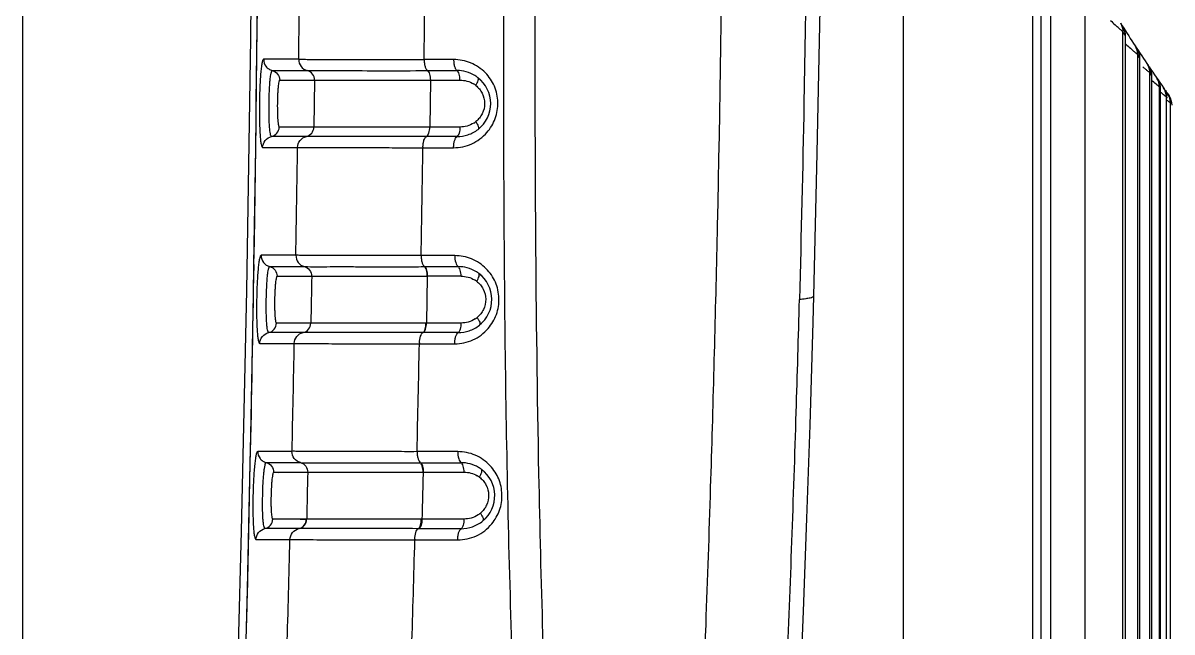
# Model space of a CAD drawing. Header units: millimetres. Extents: x -73584 to -37571, y -61249 to -50748.
# Drawn here: x -48267.5 to -48232.33, y -54644.88 to -54626.24 of the extents above; entities that cross this region are included whole.
import ezdxf

# ---------------------------------------------------------------- set-up
doc = ezdxf.new("R2010")
doc.units = ezdxf.units.MM
doc.header["$LTSCALE"] = 200
for name, color, linetype in [('1', 7, 'Continuous'), ('DIM', 3, 'Continuous'), ('SOLID_1', 7, 'Continuous')]:
    doc.layers.add(name, color=color, linetype=linetype)

# ---------------------------------------------------------------- blocks, each defined once
blk = doc.blocks.new('5569')
at = {"color": 7, "linetype": 'Continuous'}
for p, q in [((-46036.839, -55050.315), (-46036.839, -54818.218)), ((-46009.902, -54839.229), (-46009.902, -55029.304)), ((-46005.93, -55032.09), (-46005.93, -54944.413)), ((-46005.675, -55032.13), (-46005.675, -54945.342)), ((-46005.387, -54947.176), (-46005.387, -55032.13)), ((-46004.33, -55032.804), (-46004.33, -54949.005)), ((-46003.254, -54949.801), (-46003.185, -54949.908)), ((-46003.177, -55033.845), (-46003.177, -54950.071)), ((-46003.111, -54950.174), (-46003.177, -54950.071)), ((-46003.111, -54950.174), (-46003.111, -55034.161)), ((-46003.111, -54950.174), (-46003.105, -54950.179)), ((-46003.109, -54950.121), (-46003.106, -54950.179)), ((-46003.105, -54950.179), (-46003.105, -55034.166)), ((-46002.749, -54950.577), (-46002.748, -54950.578)), ((-46002.746, -54950.581), (-46002.707, -54950.652)), ((-46002.72, -55034.409), (-46002.72, -54950.773)), ((-46002.668, -54950.852), (-46002.72, -54950.773)), ((-46002.668, -54950.852), (-46002.668, -55034.441)), ((-46002.664, -54950.856), (-46002.668, -54950.852)), ((-46002.664, -54950.855), (-46002.664, -54950.856)), ((-46002.664, -54950.856), (-46002.664, -55034.448)), ((-46002.389, -54951.117), (-46002.389, -54951.117)), ((-46002.347, -55034.644), (-46002.347, -54951.333)), ((-46002.305, -54951.396), (-46002.347, -54951.333)), ((-46002.305, -54951.396), (-46002.305, -55034.567)), ((-46002.305, -54951.396), (-46002.302, -54951.398)), ((-46002.302, -54951.398), (-46002.302, -55034.569)), ((-46002.302, -54951.398), (-46002.302, -54951.398)), ((-46002.124, -54951.507), (-46002.125, -54951.507)), ((-46002.123, -54951.508), (-46002.082, -54951.581)), ((-46002.055, -55034.726), (-46002.055, -54951.763)), ((-46002.038, -54951.789), (-46002.055, -54951.763)), ((-46002.038, -54951.789), (-46002.038, -55034.696)), ((-46002.038, -54951.789), (-46002.037, -54951.79)), ((-46002.037, -54951.79), (-46002.037, -55034.696)), ((-46002.037, -54951.79), (-46002.037, -54951.79)), ((-46001.934, -54951.785), (-46001.913, -54951.815)), ((-46001.846, -55034.961), (-46001.846, -54952.069)), ((-46001.807, -54951.968), (-46001.797, -54951.983)), ((-46001.718, -55034.941), (-46001.718, -54952.258))]:
    blk.add_line(p, q, dxfattribs=at)
for points in [[(-46003.185, -54949.908), (-46003.148, -54949.976), (-46003.123, -54950.049), (-46003.109, -54950.121)], [(-46002.707, -54950.652), (-46002.68, -54950.727), (-46002.666, -54950.803), (-46002.663, -54950.855)], [(-46002.387, -54951.119), (-46002.347, -54951.192), (-46002.319, -54951.268)], [(-46002.319, -54951.268), (-46002.305, -54951.345), (-46002.302, -54951.398)], [(-46002.082, -54951.581), (-46002.054, -54951.658), (-46002.039, -54951.736), (-46002.036, -54951.79)]]:
    blk.add_lwpolyline(points, dxfattribs=at)
for centre, radius, start, end in [((-45975.823, -54919.757), 40.832, 227.2223, 227.492), ((-45940.803, -54909.671), 74.233, 212.80211, 213.93937), ((-46003.591, -54950.163), 0.479, 25.4695, 32.7967), ((-45975.57, -54919.942), 41.081, 227.9447, 228.2094), ((-46003.158, -54950.847), 0.49, 25.6986, 33.4319), ((-46002.799, -54951.393), 0.494, 25.8031, 33.9332), ((-45940.803, -54909.671), 74.233, 213.96182, 214.56323), ((-46002.799, -54951.393), 0.495, 16.8057, 25.7898), ((-46002.803, -54951.393), 0.498, 0.04, 16.7477), ((-46002.535, -54951.787), 0.497, 25.886, 34.2969), ((-46002.535, -54951.787), 0.497, 16.4679, 25.8725), ((-46002.536, -54951.787), 0.498, 9.8049, 16.4538), ((-46002.536, -54951.787), 0.498, 359.8081, 9.7908), ((-45940.803, -54909.671), 74.233, 214.60948, 214.73475), ((-45940.803, -54909.671), 74.233, 214.74092, 214.79644), ((-46002.172, -54952.319), 0.5, 0, 34.7964)]:
    blk.add_arc(centre, radius, start, end, dxfattribs=at)
for points, knots in [([(-46003.299, -54949.96), (-46003.308, -54949.952), (-46003.346, -54949.918), (-46003.383, -54949.884), (-46003.412, -54949.857)], [0, 0, 0, 0, 0.226339, 1, 1, 1, 1]), ([(-46003.177, -54950.071), (-46003.19, -54950.056), (-46003.232, -54950.02), (-46003.273, -54949.983), (-46003.299, -54949.96)], [0, 0, 0, 0, 0.357094, 1, 1, 1, 1]), ([(-46002.836, -54950.67), (-46002.844, -54950.663), (-46002.882, -54950.63), (-46002.919, -54950.597), (-46002.947, -54950.571)], [0, 0, 0, 0, 0.225071, 1, 1, 1, 1]), ([(-46002.72, -54950.773), (-46002.731, -54950.76), (-46002.772, -54950.727), (-46002.81, -54950.693), (-46002.836, -54950.67)], [0, 0, 0, 0, 0.345877, 1, 1, 1, 1]), ([(-46002.457, -54951.237), (-46002.466, -54951.23), (-46002.502, -54951.198), (-46002.539, -54951.166), (-46002.568, -54951.141)], [0, 0, 0, 0, 0.223795, 1, 1, 1, 1]), ([(-46002.347, -54951.333), (-46002.357, -54951.321), (-46002.396, -54951.29), (-46002.433, -54951.258), (-46002.457, -54951.237)], [0, 0, 0, 0, 0.33362, 1, 1, 1, 1]), ([(-46002.055, -54951.763), (-46002.061, -54951.756), (-46002.085, -54951.737), (-46002.156, -54951.677), (-46002.22, -54951.622), (-46002.269, -54951.58)], [0, 0, 0, 0, 0.102916, 0.31106, 1, 1, 1, 1]), ([(-46001.846, -54952.069), (-46001.85, -54952.062), (-46001.871, -54952.047), (-46001.908, -54952.015), (-46001.966, -54951.967), (-46002.01, -54951.93), (-46002.035, -54951.909)], [0, 0, 0, 0, 0.094053, 0.298749, 0.604659, 1, 1, 1, 1]), ([(-46001.718, -54952.253), (-46001.72, -54952.249), (-46001.731, -54952.241), (-46001.765, -54952.211), (-46001.798, -54952.185), (-46001.823, -54952.165)], [0, 0, 0, 0, 0.087109, 0.287089, 1, 1, 1, 1])]:
    blk.add_open_spline(points, degree=3, knots=knots, dxfattribs=at)
for points in [[(-46003.254, -54949.801), (-46003.204, -54949.879), (-46003.176, -54949.977), (-46003.177, -54950.071)], [(-46003.159, -54949.956), (-46003.127, -54950.023), (-46003.11, -54950.1), (-46003.111, -54950.174)], [(-46002.72, -54950.769), (-46002.72, -54950.675), (-46002.749, -54950.577), (-46002.8, -54950.498)], [(-46002.668, -54950.847), (-46002.668, -54950.774), (-46002.685, -54950.7), (-46002.716, -54950.634)], [(-46002.347, -54951.33), (-46002.347, -54951.234), (-46002.377, -54951.134), (-46002.431, -54951.054)], [(-46002.055, -54951.763), (-46002.055, -54951.665), (-46002.086, -54951.563), (-46002.142, -54951.482)], [(-46001.846, -54952.069), (-46001.846, -54951.97), (-46001.878, -54951.866), (-46001.934, -54951.785)], [(-46001.825, -54952.099), (-46001.825, -54952), (-46001.857, -54951.896), (-46001.913, -54951.815)], [(-46001.718, -54952.253), (-46001.718, -54952.153), (-46001.751, -54952.05), (-46001.807, -54951.968)], [(-46001.708, -54952.268), (-46001.708, -54952.168), (-46001.74, -54952.065), (-46001.797, -54951.983)]]:
    blk.add_open_spline(points, degree=3, dxfattribs=at)
at = {"layer": '1', "color": 7, "linetype": 'Continuous'}
for p, q in [((-46028.4, -54950.913), (-46029.472, -54950.913)), ((-46028.601, -54950.913), (-46028.797, -54950.913)), ((-46023.659, -54950.917), (-46024.562, -54950.917)), ((-46029.209, -54951.256), (-46028.14, -54951.256)), ((-46024.455, -54951.257), (-46023.555, -54951.257)), ((-46028.982, -54951.551), (-46027.915, -54951.551)), ((-46027.915, -54951.551), (-46027.934, -54952.986)), ((-46027.915, -54951.551), (-46024.371, -54951.549)), ((-46027.563, -54951.55), (-46027.143, -54951.55)), ((-46027.143, -54951.55), (-46026.668, -54951.55)), ((-46026.485, -54951.55), (-46025.562, -54951.549)), ((-46024.371, -54951.549), (-46024.391, -54952.984)), ((-46024.371, -54951.549), (-46023.465, -54951.549)), ((-46022.915, -54951.474), (-46022.848, -54951.53)), ((-46027.922, -54952.03), (-46027.925, -54952.27)), ((-46027.934, -54952.986), (-46028.998, -54952.986)), ((-46024.391, -54952.984), (-46027.934, -54952.986)), ((-46027.865, -54952.984), (-46027.934, -54952.986)), ((-46023.466, -54952.984), (-46024.39, -54952.984)), ((-46022.848, -54953.004), (-46022.91, -54953.056)), ((-46028.167, -54953.275), (-46029.232, -54953.275)), ((-46023.555, -54953.276), (-46024.492, -54953.276)), ((-46029.504, -54953.612), (-46028.435, -54953.612)), ((-46024.599, -54953.617), (-46023.659, -54953.617)), ((-46028.487, -54956.911), (-46029.55, -54956.911)), ((-46023.625, -54956.918), (-46024.653, -54956.918)), ((-46029.77, -54957.195), (-46029.769, -54957.195)), ((-46029.287, -54957.256), (-46028.227, -54957.256)), ((-46024.557, -54957.257), (-46023.52, -54957.257)), ((-46029.062, -54957.551), (-46027.949, -54957.551)), ((-46028.005, -54957.551), (-46024.465, -54957.548)), ((-46027.659, -54957.551), (-46025.049, -54957.548)), ((-46025.049, -54957.548), (-46024.761, -54957.549)), ((-46024.465, -54957.548), (-46024.492, -54958.983)), ((-46023.431, -54957.548), (-46024.465, -54957.548)), ((-46022.887, -54957.468), (-46022.822, -54957.523)), ((-46028.031, -54958.986), (-46029.084, -54958.987)), ((-46023.433, -54958.983), (-46028.033, -54958.987)), ((-46026.969, -54958.985), (-46027.571, -54958.986)), ((-46022.806, -54958.996), (-46022.867, -54959.049)), ((-46028.263, -54959.275), (-46029.319, -54959.275)), ((-46023.521, -54959.276), (-46024.598, -54959.276)), ((-46029.593, -54959.611), (-46028.536, -54959.611)), ((-46024.705, -54959.618), (-46023.625, -54959.618)), ((-46028.604, -54962.91), (-46029.652, -54962.91)), ((-46028.798, -54962.91), (-46028.989, -54962.91)), ((-46023.534, -54962.92), (-46024.778, -54962.92)), ((-46029.955, -54966.628), (-46029.881, -54963.284)), ((-46029.882, -54963.284), (-46029.881, -54963.284)), ((-46029.392, -54963.255), (-46028.348, -54963.255)), ((-46028.77, -54963.255), (-46028.568, -54963.255)), ((-46024.686, -54963.258), (-46023.429, -54963.258)), ((-46029.167, -54963.552), (-46028.125, -54963.552)), ((-46028.128, -54963.552), (-46024.593, -54963.547)), ((-46027.671, -54963.552), (-46027.41, -54963.55)), ((-46025.176, -54963.549), (-46024.593, -54963.547)), ((-46024.576, -54963.55), (-46024.593, -54963.547)), ((-46024.576, -54963.547), (-46023.339, -54963.547)), ((-46022.806, -54963.461), (-46022.744, -54963.511)), ((-46028.162, -54964.987), (-46029.196, -54964.987)), ((-46028.353, -54964.987), (-46028.156, -54964.987)), ((-46024.648, -54964.982), (-46028.157, -54964.987)), ((-46028.045, -54964.986), (-46028.157, -54964.987)), ((-46024.648, -54964.982), (-46025.227, -54964.984)), ((-46023.344, -54964.982), (-46024.648, -54964.982)), ((-46022.705, -54964.986), (-46022.763, -54965.038)), ((-46028.396, -54965.274), (-46029.433, -54965.274)), ((-46028.39, -54965.274), (-46028.395, -54965.274)), ((-46023.431, -54965.277), (-46024.739, -54965.277)), ((-46029.707, -54965.609), (-46028.667, -54965.609)), ((-46024.846, -54965.621), (-46023.533, -54965.621)), ((-46029.98, -54967.664), (-46029.955, -54966.628))]:
    blk.add_line(p, q, dxfattribs=at)
for points in [[(-46029.77, -54957.195), (-46029.717, -54953.632), (-46029.672, -54949.836), (-46029.636, -54945.982), (-46029.611, -54942.07), (-46029.596, -54938.101), (-46029.591, -54934.266)], [(-46028.987, -54950.913), (-46029.165, -54950.913), (-46029.328, -54950.913), (-46029.473, -54950.913)], [(-46027.882, -54951.55), (-46027.848, -54951.551), (-46027.815, -54951.55), (-46027.734, -54951.551)], [(-46027.734, -54951.551), (-46027.684, -54951.55), (-46027.629, -54951.55), (-46027.563, -54951.55)], [(-46028.133, -54952.986), (-46028.328, -54952.986), (-46028.516, -54952.986), (-46028.693, -54952.986), (-46028.854, -54952.986), (-46028.998, -54952.986)], [(-46024.391, -54952.984), (-46024.993, -54952.985), (-46025.536, -54952.984), (-46026.02, -54952.984), (-46026.446, -54952.985), (-46026.807, -54952.985), (-46027.109, -54952.985), (-46027.36, -54952.985), (-46027.547, -54952.985), (-46027.683, -54952.987), (-46027.865, -54952.984)], [(-46029.882, -54963.284), (-46029.864, -54962.414), (-46029.843, -54961.347), (-46029.823, -54960.274), (-46029.803, -54959.195), (-46029.785, -54958.11), (-46029.77, -54957.195)], [(-46029.062, -54957.551), (-46028.917, -54957.552), (-46028.756, -54957.551), (-46028.58, -54957.551), (-46028.393, -54957.551)], [(-46028.031, -54958.986), (-46028.226, -54958.986), (-46028.419, -54958.986), (-46028.604, -54958.986), (-46028.779, -54958.986), (-46028.94, -54958.987), (-46029.084, -54958.987)], [(-46027.771, -54958.986), (-46027.915, -54958.988), (-46028.033, -54958.987)], [(-46024.506, -54958.983), (-46025.076, -54958.985), (-46025.614, -54958.984), (-46026.116, -54958.983), (-46026.572, -54958.985), (-46026.969, -54958.985)], [(-46029.173, -54962.91), (-46029.347, -54962.91), (-46029.508, -54962.911), (-46029.653, -54962.91)], [(-46031.201, -54985.299), (-46030.891, -54983.906), (-46030.664, -54982.456), (-46030.504, -54980.952), (-46030.388, -54979.403), (-46030.299, -54977.809), (-46030.231, -54976.168), (-46030.172, -54974.478), (-46030.118, -54972.734), (-46030.065, -54970.934), (-46030.016, -54969.074), (-46029.968, -54967.152), (-46029.922, -54965.162), (-46029.882, -54963.284)], [(-46029.972, -54967.322), (-46029.927, -54965.377), (-46029.881, -54963.284)], [(-46029.167, -54963.552), (-46029.023, -54963.553), (-46028.864, -54963.552), (-46028.69, -54963.551), (-46028.507, -54963.552), (-46028.318, -54963.551), (-46028.125, -54963.552)], [(-46028.128, -54963.552), (-46028.014, -54963.551), (-46027.671, -54963.552)], [(-46027.41, -54963.55), (-46026.689, -54963.549), (-46026.231, -54963.548), (-46025.176, -54963.549)], [(-46028.353, -54964.987), (-46028.541, -54964.987), (-46028.722, -54964.987), (-46028.894, -54964.987), (-46029.053, -54964.988), (-46029.196, -54964.987)], [(-46027.444, -54964.986), (-46027.703, -54964.987), (-46028.045, -54964.986)], [(-46025.227, -54964.984), (-46026.275, -54964.983), (-46026.729, -54964.985), (-46027.444, -54964.986)]]:
    blk.add_lwpolyline(points, dxfattribs=at)
for centre, radius, start, end in [((-47447.441, -54934.693), 1417.851, 359.090686, 0.017243), ((-47300.23, -54935.718), 1271.921, 359.315511, 359.464139), ((-47232.584, -54935.787), 1208.117, 359.282472, 359.439004), ((-46023.424, -54952.279), 0.719, 52.1078, 58.4201), ((-46023.553, -54952.304), 1.047, 52.4266, 58.5237), ((-46023.525, -54952.266), 1.001, 307.9153, 52.4141), ((-46023.45, -54952.217), 0.764, 302.1009, 307.9806), ((-47216.365, -54936.808), 1188.048, 359.030428, 359.18956), ((-47138.807, -54937.071), 1114.331, 358.979503, 359.149239), ((-46023.724, -54953.616), 0.875, 178.2217, 180.0396), ((-47322.007, -54936.412), 1292.406, 358.80863, 359.078635), ((-46023.385, -54958.269), 0.709, 52.5357, 58.9555), ((-46023.519, -54958.304), 1.048, 52.9197, 58.9354), ((-46023.491, -54958.266), 1.001, 308.5889, 52.9037), ((-46023.417, -54958.215), 0.764, 302.8062, 308.6406), ((-47145.149, -54938.094), 1116.821, 358.726758, 358.896054), ((-46967.074, -54940.367), 942.565, 358.62898, 358.82969), ((-46023.832, -54959.616), 0.873, 178.0876, 180.1341), ((-46023.29, -54964.26), 0.7, 53.1779, 59.5936), ((-46023.428, -54964.305), 1.048, 53.609, 59.509), ((-46023.4, -54964.266), 1.001, 309.5944, 53.5896), ((-46023.329, -54964.213), 0.766, 302.953, 309.6437), ((-46997.985, -54941.574), 969.615, 358.384571, 358.57959), ((-47109.05, -54936.393), 1084.599, 358.281347, 358.455818), ((-46023.973, -54965.616), 0.872, 179.0827, 180.2666), ((-46890.302, -54946.929), 860.572, 358.265163, 358.619362)]:
    blk.add_arc(centre, radius, start, end, dxfattribs=at)
for points, knots in [([(-46022.106, -54934.266), (-46022.106, -54937.529), (-46022.131, -54944.055), (-46022.145, -54952.213), (-46022.103, -54958.74), (-46022.033, -54963.635), (-46021.904, -54968.529), (-46021.787, -54971.791), (-46021.718, -54973.422)], [0, 0, 0, 0, 0.249953, 0.499941, 0.624946, 0.74996, 0.874982, 1, 1, 1, 1]), ([(-46029.473, -54950.913), (-46029.484, -54950.91), (-46029.499, -54950.939), (-46029.51, -54950.971), (-46029.522, -54951.018), (-46029.532, -54951.074), (-46029.547, -54951.172), (-46029.562, -54951.318), (-46029.577, -54951.52), (-46029.589, -54951.751), (-46029.598, -54952.002), (-46029.604, -54952.347), (-46029.604, -54952.685), (-46029.595, -54953.003), (-46029.585, -54953.206), (-46029.571, -54953.372), (-46029.555, -54953.493), (-46029.536, -54953.571), (-46029.514, -54953.604), (-46029.504, -54953.612)], [0, 0, 0, 0, 0.012452, 0.025097, 0.042101, 0.06331, 0.088544, 0.150245, 0.225285, 0.31097, 0.403992, 0.500793, 0.69033, 0.775625, 0.850542, 0.912752, 0.958583, 0.985417, 1, 1, 1, 1]), ([(-46029.472, -54950.913), (-46029.473, -54950.988), (-46029.434, -54951.108), (-46029.319, -54951.213), (-46029.246, -54951.247), (-46029.208, -54951.256)], [0, 0, 0, 0, 0.489108, 0.748818, 1, 1, 1, 1]), ([(-46028.4, -54950.913), (-46028.401, -54950.989), (-46028.351, -54951.146), (-46028.213, -54951.237), (-46028.139, -54951.256)], [0, 0, 0, 0, 0.502204, 1, 1, 1, 1]), ([(-46028.4, -54950.913), (-46028.349, -54950.908), (-46028.226, -54950.913), (-46027.99, -54950.915), (-46027.654, -54950.913), (-46027.206, -54950.914), (-46026.657, -54950.914), (-46026.019, -54950.915), (-46025.311, -54950.916), (-46024.817, -54950.917), (-46024.562, -54950.917)], [0, 0, 0, 0, 0.039961, 0.095851, 0.184507, 0.30277, 0.446364, 0.613664, 0.800761, 1, 1, 1, 1]), ([(-46024.562, -54950.917), (-46024.562, -54950.953), (-46024.557, -54951.025), (-46024.538, -54951.125), (-46024.505, -54951.205), (-46024.473, -54951.246), (-46024.455, -54951.257)], [0, 0, 0, 0, 0.297515, 0.58778, 0.828295, 1, 1, 1, 1]), ([(-46022.688, -54951.325), (-46022.753, -54951.26), (-46022.893, -54951.142), (-46023.132, -54951.011), (-46023.393, -54950.941), (-46023.57, -54950.923), (-46023.659, -54950.917)], [0, 0, 0, 0, 0.254893, 0.505799, 0.753129, 1, 1, 1, 1]), ([(-46023.659, -54950.917), (-46023.659, -54950.953), (-46023.654, -54951.025), (-46023.635, -54951.125), (-46023.604, -54951.204), (-46023.572, -54951.246), (-46023.555, -54951.257)], [0, 0, 0, 0, 0.298255, 0.589189, 0.829685, 1, 1, 1, 1]), ([(-46029.232, -54953.275), (-46029.235, -54953.275), (-46029.244, -54953.268), (-46029.256, -54953.241), (-46029.27, -54953.183), (-46029.283, -54953.089), (-46029.294, -54952.964), (-46029.302, -54952.815), (-46029.308, -54952.579), (-46029.308, -54952.266), (-46029.301, -54951.952), (-46029.289, -54951.716), (-46029.278, -54951.566), (-46029.264, -54951.442), (-46029.248, -54951.348), (-46029.233, -54951.29), (-46029.22, -54951.263), (-46029.212, -54951.256), (-46029.208, -54951.256)], [0, 0, 0, 0, 0.005243, 0.01402, 0.044507, 0.091678, 0.153425, 0.227516, 0.311758, 0.499352, 0.687122, 0.771596, 0.845991, 0.908035, 0.95543, 0.986011, 0.994789, 1, 1, 1, 1]), ([(-46029.208, -54951.256), (-46029.145, -54951.272), (-46029.029, -54951.352), (-46028.981, -54951.485), (-46028.982, -54951.551)], [0, 0, 0, 0, 0.499348, 1, 1, 1, 1]), ([(-46028.138, -54951.256), (-46027.77, -54951.256), (-46027.015, -54951.255), (-46025.79, -54951.265), (-46024.934, -54951.26), (-46024.463, -54951.257)], [0, 0, 0, 0, 0.300958, 0.615649, 1, 1, 1, 1]), ([(-46027.914, -54951.551), (-46027.914, -54951.485), (-46027.957, -54951.35), (-46028.075, -54951.272), (-46028.138, -54951.256)], [0, 0, 0, 0, 0.502274, 1, 1, 1, 1]), ([(-46024.463, -54951.257), (-46024.448, -54951.266), (-46024.42, -54951.3), (-46024.381, -54951.397), (-46024.371, -54951.486), (-46024.371, -54951.549)], [0, 0, 0, 0, 0.164361, 0.402755, 1, 1, 1, 1]), ([(-46023.006, -54951.41), (-46023.089, -54951.36), (-46023.267, -54951.283), (-46023.46, -54951.257), (-46023.555, -54951.257)], [0, 0, 0, 0, 0.505133, 1, 1, 1, 1]), ([(-46023.465, -54951.549), (-46023.465, -54951.517), (-46023.469, -54951.454), (-46023.486, -54951.368), (-46023.513, -54951.301), (-46023.54, -54951.266), (-46023.555, -54951.257)], [0, 0, 0, 0, 0.307018, 0.600027, 0.83573, 1, 1, 1, 1]), ([(-46022.639, -54953.153), (-46022.53, -54953.028), (-46022.398, -54952.807), (-46022.313, -54952.482), (-46022.291, -54952.143), (-46022.379, -54951.724), (-46022.573, -54951.442), (-46022.688, -54951.325)], [0, 0, 0, 0, 0.248015, 0.374368, 0.50145, 0.753336, 1, 1, 1, 1]), ([(-46028.982, -54951.551), (-46028.988, -54951.55), (-46029, -54951.574), (-46029.009, -54951.611), (-46029.021, -54951.68), (-46029.031, -54951.767), (-46029.039, -54951.875), (-46029.049, -54952.044), (-46029.055, -54952.268), (-46029.054, -54952.493), (-46029.049, -54952.662), (-46029.042, -54952.77), (-46029.035, -54952.857), (-46029.024, -54952.925), (-46029.017, -54952.962), (-46029.005, -54952.986), (-46028.998, -54952.986)], [0, 0, 0, 0, 0.012904, 0.04258, 0.088956, 0.150737, 0.225865, 0.311459, 0.500697, 0.689755, 0.775163, 0.850078, 0.911629, 0.957778, 0.987256, 1, 1, 1, 1]), ([(-46023.465, -54951.549), (-46023.393, -54951.549), (-46023.246, -54951.568), (-46023.11, -54951.628), (-46023.048, -54951.666)], [0, 0, 0, 0, 0.497004, 1, 1, 1, 1]), ([(-46022.983, -54951.711), (-46022.966, -54951.686), (-46022.938, -54951.637), (-46022.911, -54951.576), (-46022.901, -54951.531), (-46022.899, -54951.502), (-46022.905, -54951.481), (-46022.914, -54951.474)], [0, 0, 0, 0, 0.34853, 0.653569, 0.773229, 0.8691, 1, 1, 1, 1]), ([(-46022.983, -54951.711), (-46022.942, -54951.743), (-46022.866, -54951.817), (-46022.749, -54951.995), (-46022.685, -54952.264), (-46022.748, -54952.534), (-46022.864, -54952.712), (-46022.939, -54952.786), (-46022.98, -54952.819)], [0, 0, 0, 0, 0.122558, 0.247306, 0.499898, 0.752609, 0.877348, 1, 1, 1, 1]), ([(-46029.232, -54953.275), (-46029.168, -54953.261), (-46029.046, -54953.186), (-46028.999, -54953.052), (-46028.998, -54952.986)], [0, 0, 0, 0, 0.499338, 1, 1, 1, 1]), ([(-46028.166, -54953.275), (-46028.103, -54953.26), (-46027.982, -54953.185), (-46027.936, -54953.051), (-46027.935, -54952.986)], [0, 0, 0, 0, 0.49771, 1, 1, 1, 1]), ([(-46024.4, -54952.984), (-46024.4, -54953.046), (-46024.41, -54953.136), (-46024.449, -54953.233), (-46024.477, -54953.267), (-46024.492, -54953.276)], [0, 0, 0, 0, 0.59689, 0.83541, 1, 1, 1, 1]), ([(-46023.466, -54952.984), (-46023.466, -54953.016), (-46023.47, -54953.079), (-46023.486, -54953.165), (-46023.513, -54953.232), (-46023.54, -54953.267), (-46023.555, -54953.276)], [0, 0, 0, 0, 0.306778, 0.599726, 0.835551, 1, 1, 1, 1]), ([(-46023.555, -54953.276), (-46023.442, -54953.276), (-46023.21, -54953.239), (-46023.002, -54953.128), (-46022.91, -54953.056)], [0, 0, 0, 0, 0.491772, 1, 1, 1, 1]), ([(-46023.044, -54952.863), (-46023.107, -54952.903), (-46023.244, -54952.964), (-46023.392, -54952.983), (-46023.466, -54952.984)], [0, 0, 0, 0, 0.502953, 1, 1, 1, 1]), ([(-46022.98, -54952.819), (-46022.963, -54952.844), (-46022.934, -54952.892), (-46022.907, -54952.954), (-46022.897, -54952.998), (-46022.895, -54953.027), (-46022.901, -54953.049), (-46022.91, -54953.056)], [0, 0, 0, 0, 0.348562, 0.653617, 0.773275, 0.869137, 1, 1, 1, 1]), ([(-46029.504, -54953.612), (-46029.503, -54953.536), (-46029.444, -54953.383), (-46029.306, -54953.292), (-46029.232, -54953.275)], [0, 0, 0, 0, 0.500638, 1, 1, 1, 1]), ([(-46028.435, -54953.612), (-46028.434, -54953.536), (-46028.381, -54953.379), (-46028.24, -54953.292), (-46028.166, -54953.275)], [0, 0, 0, 0, 0.502277, 1, 1, 1, 1]), ([(-46024.492, -54953.276), (-46024.963, -54953.273), (-46025.819, -54953.268), (-46027.043, -54953.276), (-46027.797, -54953.275), (-46028.165, -54953.275)], [0, 0, 0, 0, 0.384623, 0.699201, 1, 1, 1, 1]), ([(-46024.599, -54953.589), (-46024.598, -54953.555), (-46024.591, -54953.488), (-46024.571, -54953.396), (-46024.539, -54953.323), (-46024.509, -54953.286), (-46024.492, -54953.276)], [0, 0, 0, 0, 0.302596, 0.591292, 0.828575, 1, 1, 1, 1]), ([(-46023.659, -54953.617), (-46023.564, -54953.615), (-46023.374, -54953.595), (-46023.007, -54953.479), (-46022.766, -54953.299), (-46022.639, -54953.153)], [0, 0, 0, 0, 0.246659, 0.495238, 1, 1, 1, 1]), ([(-46023.659, -54953.617), (-46023.659, -54953.581), (-46023.654, -54953.509), (-46023.636, -54953.409), (-46023.604, -54953.329), (-46023.572, -54953.287), (-46023.555, -54953.276)], [0, 0, 0, 0, 0.297862, 0.588688, 0.829391, 1, 1, 1, 1]), ([(-46028.435, -54953.612), (-46028.411, -54953.611), (-46028.359, -54953.612), (-46028.275, -54953.613), (-46028.175, -54953.613), (-46027.99, -54953.613), (-46027.687, -54953.613), (-46027.241, -54953.614), (-46026.694, -54953.614), (-46026.057, -54953.615), (-46025.348, -54953.617), (-46024.854, -54953.618), (-46024.599, -54953.617)], [0, 0, 0, 0, 0.019329, 0.040442, 0.065773, 0.09765, 0.185248, 0.302559, 0.446113, 0.613512, 0.80071, 1, 1, 1, 1]), ([(-46029.55, -54956.911), (-46029.555, -54956.912), (-46029.566, -54956.922), (-46029.576, -54956.944), (-46029.588, -54956.977), (-46029.606, -54957.042), (-46029.624, -54957.153), (-46029.643, -54957.318), (-46029.659, -54957.521), (-46029.672, -54957.753), (-46029.682, -54958.003), (-46029.69, -54958.348), (-46029.691, -54958.686), (-46029.683, -54959.003), (-46029.673, -54959.205), (-46029.66, -54959.369), (-46029.643, -54959.491), (-46029.625, -54959.567), (-46029.604, -54959.603), (-46029.593, -54959.611)], [0, 0, 0, 0, 0.005572, 0.014803, 0.027536, 0.043722, 0.088516, 0.150402, 0.226299, 0.312417, 0.40525, 0.501804, 0.691154, 0.776222, 0.850969, 0.912487, 0.9574, 0.985285, 1, 1, 1, 1]), ([(-46029.55, -54956.911), (-46029.551, -54956.986), (-46029.513, -54957.107), (-46029.397, -54957.212), (-46029.324, -54957.246), (-46029.287, -54957.256)], [0, 0, 0, 0, 0.488709, 0.748531, 1, 1, 1, 1]), ([(-46024.653, -54956.918), (-46024.908, -54956.919), (-46025.402, -54956.918), (-46026.111, -54956.915), (-46026.749, -54956.915), (-46027.225, -54956.914), (-46027.557, -54956.913), (-46027.765, -54956.913), (-46027.946, -54956.913), (-46028.097, -54956.912), (-46028.223, -54956.912), (-46028.325, -54956.913), (-46028.41, -54956.911), (-46028.464, -54956.906), (-46028.488, -54956.911)], [0, 0, 0, 0, 0.199207, 0.386781, 0.554727, 0.698051, 0.759631, 0.81409, 0.861102, 0.900541, 0.932932, 0.959043, 0.980651, 1, 1, 1, 1]), ([(-46028.487, -54956.911), (-46028.488, -54956.987), (-46028.434, -54957.142), (-46028.3, -54957.237), (-46028.227, -54957.256)], [0, 0, 0, 0, 0.502113, 1, 1, 1, 1]), ([(-46024.653, -54956.918), (-46024.653, -54956.954), (-46024.648, -54957.026), (-46024.629, -54957.126), (-46024.596, -54957.206), (-46024.563, -54957.247), (-46024.545, -54957.257)], [0, 0, 0, 0, 0.298245, 0.588675, 0.828784, 1, 1, 1, 1]), ([(-46022.66, -54957.321), (-46022.724, -54957.256), (-46022.864, -54957.14), (-46023.102, -54957.011), (-46023.361, -54956.942), (-46023.537, -54956.924), (-46023.625, -54956.918)], [0, 0, 0, 0, 0.254927, 0.505815, 0.753127, 1, 1, 1, 1]), ([(-46023.625, -54956.918), (-46023.625, -54956.991), (-46023.614, -54957.094), (-46023.569, -54957.207), (-46023.538, -54957.247), (-46023.52, -54957.257)], [0, 0, 0, 0, 0.599894, 0.832094, 1, 1, 1, 1]), ([(-46029.319, -54959.275), (-46029.323, -54959.274), (-46029.331, -54959.268), (-46029.344, -54959.24), (-46029.358, -54959.183), (-46029.371, -54959.089), (-46029.381, -54958.964), (-46029.389, -54958.815), (-46029.394, -54958.579), (-46029.393, -54958.266), (-46029.384, -54957.952), (-46029.371, -54957.716), (-46029.359, -54957.566), (-46029.344, -54957.441), (-46029.328, -54957.347), (-46029.313, -54957.289), (-46029.299, -54957.262), (-46029.291, -54957.256), (-46029.287, -54957.256)], [0, 0, 0, 0, 0.005294, 0.014081, 0.044541, 0.091665, 0.153361, 0.227404, 0.311597, 0.499094, 0.686824, 0.771313, 0.845739, 0.907823, 0.955264, 0.985905, 0.994727, 1, 1, 1, 1]), ([(-46029.287, -54957.256), (-46029.223, -54957.272), (-46029.104, -54957.35), (-46029.061, -54957.486), (-46029.062, -54957.551)], [0, 0, 0, 0, 0.499325, 1, 1, 1, 1]), ([(-46028.228, -54957.256), (-46028.102, -54957.259), (-46027.873, -54957.261), (-46027.505, -54957.258), (-46027.086, -54957.255), (-46026.562, -54957.26), (-46025.948, -54957.262), (-46025.27, -54957.261), (-46024.799, -54957.259), (-46024.557, -54957.257)], [0, 0, 0, 0, 0.103031, 0.187046, 0.300572, 0.445608, 0.615228, 0.802449, 1, 1, 1, 1]), ([(-46028.227, -54957.256), (-46028.164, -54957.272), (-46028.046, -54957.351), (-46028.004, -54957.486), (-46028.005, -54957.551)], [0, 0, 0, 0, 0.497844, 1, 1, 1, 1]), ([(-46024.465, -54957.548), (-46024.465, -54957.486), (-46024.475, -54957.397), (-46024.514, -54957.3), (-46024.543, -54957.266), (-46024.557, -54957.257)], [0, 0, 0, 0, 0.59761, 0.835814, 1, 1, 1, 1]), ([(-46024.452, -54957.548), (-46024.452, -54957.516), (-46024.457, -54957.454), (-46024.474, -54957.367), (-46024.502, -54957.3), (-46024.53, -54957.266), (-46024.545, -54957.257)], [0, 0, 0, 0, 0.306238, 0.59856, 0.834313, 1, 1, 1, 1]), ([(-46023.43, -54957.548), (-46023.43, -54957.516), (-46023.435, -54957.454), (-46023.451, -54957.367), (-46023.479, -54957.3), (-46023.505, -54957.266), (-46023.52, -54957.257)], [0, 0, 0, 0, 0.307505, 0.600658, 0.83613, 1, 1, 1, 1]), ([(-46022.978, -54957.407), (-46023.06, -54957.358), (-46023.237, -54957.282), (-46023.427, -54957.257), (-46023.52, -54957.257)], [0, 0, 0, 0, 0.505043, 1, 1, 1, 1]), ([(-46022.603, -54959.151), (-46022.494, -54959.026), (-46022.363, -54958.805), (-46022.278, -54958.479), (-46022.258, -54958.139), (-46022.35, -54957.721), (-46022.544, -54957.438), (-46022.66, -54957.321)], [0, 0, 0, 0, 0.247981, 0.374309, 0.501388, 0.753297, 1, 1, 1, 1]), ([(-46029.062, -54957.551), (-46029.068, -54957.551), (-46029.081, -54957.575), (-46029.09, -54957.612), (-46029.102, -54957.68), (-46029.112, -54957.768), (-46029.122, -54957.875), (-46029.132, -54958.045), (-46029.139, -54958.269), (-46029.139, -54958.494), (-46029.134, -54958.663), (-46029.128, -54958.77), (-46029.121, -54958.858), (-46029.111, -54958.926), (-46029.103, -54958.963), (-46029.091, -54958.987), (-46029.084, -54958.986)], [0, 0, 0, 0, 0.013022, 0.042768, 0.089197, 0.151018, 0.226172, 0.311773, 0.500958, 0.689893, 0.775233, 0.850087, 0.911592, 0.957713, 0.987186, 1, 1, 1, 1]), ([(-46023.431, -54957.548), (-46023.359, -54957.549), (-46023.215, -54957.567), (-46023.081, -54957.625), (-46023.019, -54957.662)], [0, 0, 0, 0, 0.497014, 1, 1, 1, 1]), ([(-46022.954, -54957.707), (-46022.937, -54957.681), (-46022.91, -54957.632), (-46022.883, -54957.57), (-46022.873, -54957.526), (-46022.872, -54957.497), (-46022.878, -54957.475), (-46022.887, -54957.468)], [0, 0, 0, 0, 0.348636, 0.653738, 0.773398, 0.869242, 1, 1, 1, 1]), ([(-46022.954, -54957.707), (-46022.913, -54957.738), (-46022.836, -54957.811), (-46022.718, -54957.988), (-46022.652, -54958.255), (-46022.711, -54958.525), (-46022.825, -54958.705), (-46022.9, -54958.779), (-46022.939, -54958.812)], [0, 0, 0, 0, 0.122557, 0.247301, 0.499865, 0.752579, 0.877315, 1, 1, 1, 1]), ([(-46029.319, -54959.275), (-46029.255, -54959.261), (-46029.133, -54959.187), (-46029.086, -54959.052), (-46029.084, -54958.987)], [0, 0, 0, 0, 0.499314, 1, 1, 1, 1]), ([(-46028.265, -54959.275), (-46028.201, -54959.261), (-46028.079, -54959.187), (-46028.032, -54959.052), (-46028.031, -54958.987)], [0, 0, 0, 0, 0.497474, 1, 1, 1, 1]), ([(-46024.598, -54959.276), (-46024.583, -54959.267), (-46024.555, -54959.233), (-46024.516, -54959.135), (-46024.506, -54959.046), (-46024.506, -54958.983)], [0, 0, 0, 0, 0.165066, 0.403839, 1, 1, 1, 1]), ([(-46024.584, -54959.276), (-46024.568, -54959.267), (-46024.541, -54959.232), (-46024.501, -54959.135), (-46024.492, -54959.046), (-46024.492, -54958.983)], [0, 0, 0, 0, 0.170695, 0.403731, 1, 1, 1, 1]), ([(-46023.433, -54958.983), (-46023.433, -54959.015), (-46023.437, -54959.078), (-46023.453, -54959.165), (-46023.48, -54959.232), (-46023.507, -54959.267), (-46023.521, -54959.276)], [0, 0, 0, 0, 0.306348, 0.599209, 0.83527, 1, 1, 1, 1]), ([(-46023.521, -54959.276), (-46023.406, -54959.276), (-46023.17, -54959.238), (-46022.96, -54959.123), (-46022.867, -54959.049)], [0, 0, 0, 0, 0.491786, 1, 1, 1, 1]), ([(-46023.003, -54958.858), (-46023.066, -54958.899), (-46023.206, -54958.962), (-46023.358, -54958.983), (-46023.433, -54958.983)], [0, 0, 0, 0, 0.502963, 1, 1, 1, 1]), ([(-46022.939, -54958.812), (-46022.922, -54958.837), (-46022.893, -54958.886), (-46022.865, -54958.946), (-46022.854, -54958.99), (-46022.852, -54959.02), (-46022.858, -54959.041), (-46022.867, -54959.048)], [0, 0, 0, 0, 0.348715, 0.653856, 0.773512, 0.869334, 1, 1, 1, 1]), ([(-46029.593, -54959.611), (-46029.591, -54959.534), (-46029.531, -54959.381), (-46029.394, -54959.291), (-46029.32, -54959.275)], [0, 0, 0, 0, 0.500661, 1, 1, 1, 1]), ([(-46028.538, -54959.611), (-46028.536, -54959.534), (-46028.482, -54959.378), (-46028.341, -54959.291), (-46028.267, -54959.275)], [0, 0, 0, 0, 0.502271, 1, 1, 1, 1]), ([(-46024.598, -54959.276), (-46025.069, -54959.274), (-46025.747, -54959.271), (-46026.602, -54959.273), (-46027.125, -54959.276), (-46027.543, -54959.274), (-46027.91, -54959.271), (-46028.139, -54959.272), (-46028.265, -54959.275)], [0, 0, 0, 0, 0.38517, 0.554909, 0.699636, 0.81292, 0.896783, 1, 1, 1, 1]), ([(-46024.704, -54959.587), (-46024.702, -54959.52), (-46024.689, -54959.426), (-46024.645, -54959.323), (-46024.614, -54959.286), (-46024.598, -54959.276)], [0, 0, 0, 0, 0.596579, 0.827994, 1, 1, 1, 1]), ([(-46023.625, -54959.618), (-46023.53, -54959.616), (-46023.339, -54959.596), (-46023.064, -54959.508), (-46022.811, -54959.36), (-46022.667, -54959.226), (-46022.603, -54959.151)], [0, 0, 0, 0, 0.246018, 0.493867, 0.744971, 1, 1, 1, 1]), ([(-46023.625, -54959.618), (-46023.625, -54959.582), (-46023.62, -54959.51), (-46023.602, -54959.41), (-46023.57, -54959.33), (-46023.539, -54959.287), (-46023.521, -54959.276)], [0, 0, 0, 0, 0.297282, 0.587977, 0.828997, 1, 1, 1, 1]), ([(-46028.538, -54959.611), (-46028.485, -54959.612), (-46028.356, -54959.612), (-46028.118, -54959.612), (-46027.786, -54959.614), (-46027.345, -54959.615), (-46026.8, -54959.616), (-46026.163, -54959.615), (-46025.454, -54959.62), (-46024.959, -54959.621), (-46024.705, -54959.618)], [0, 0, 0, 0, 0.041405, 0.100434, 0.186572, 0.30173, 0.44494, 0.613157, 0.800896, 1, 1, 1, 1]), ([(-46029.653, -54962.91), (-46029.664, -54962.914), (-46029.68, -54962.934), (-46029.692, -54962.971), (-46029.704, -54963.016), (-46029.715, -54963.073), (-46029.732, -54963.17), (-46029.749, -54963.315), (-46029.767, -54963.516), (-46029.787, -54963.834), (-46029.802, -54964.258), (-46029.805, -54964.682), (-46029.798, -54965), (-46029.788, -54965.203), (-46029.776, -54965.368), (-46029.759, -54965.49), (-46029.74, -54965.567), (-46029.719, -54965.602), (-46029.707, -54965.609)], [0, 0, 0, 0, 0.0133, 0.025576, 0.042936, 0.064479, 0.089468, 0.150705, 0.224891, 0.310819, 0.500631, 0.690331, 0.775739, 0.850509, 0.912532, 0.957705, 0.985472, 1, 1, 1, 1]), ([(-46029.652, -54962.91), (-46029.654, -54962.985), (-46029.616, -54963.105), (-46029.502, -54963.211), (-46029.429, -54963.246), (-46029.391, -54963.255)], [0, 0, 0, 0, 0.488286, 0.748228, 1, 1, 1, 1]), ([(-46028.347, -54963.255), (-46028.421, -54963.236), (-46028.559, -54963.144), (-46028.608, -54962.986), (-46028.606, -54962.91)], [0, 0, 0, 0, 0.497631, 1, 1, 1, 1]), ([(-46024.778, -54962.92), (-46025.032, -54962.921), (-46025.527, -54962.919), (-46026.236, -54962.916), (-46026.873, -54962.916), (-46027.416, -54962.915), (-46027.854, -54962.913), (-46028.186, -54962.913), (-46028.425, -54962.911), (-46028.553, -54962.909), (-46028.606, -54962.91)], [0, 0, 0, 0, 0.199224, 0.387209, 0.555563, 0.698492, 0.813141, 0.898962, 0.95848, 1, 1, 1, 1]), ([(-46024.778, -54962.92), (-46024.778, -54962.956), (-46024.773, -54963.028), (-46024.753, -54963.128), (-46024.72, -54963.207), (-46024.687, -54963.247), (-46024.669, -54963.258)], [0, 0, 0, 0, 0.299142, 0.589751, 0.829353, 1, 1, 1, 1]), ([(-46022.538, -54963.354), (-46022.602, -54963.285), (-46022.745, -54963.159), (-46022.991, -54963.021), (-46023.257, -54962.936), (-46023.442, -54962.919), (-46023.534, -54962.92)], [0, 0, 0, 0, 0.254984, 0.506042, 0.753988, 1, 1, 1, 1]), ([(-46023.534, -54962.92), (-46023.533, -54962.992), (-46023.522, -54963.095), (-46023.478, -54963.208), (-46023.446, -54963.247), (-46023.429, -54963.258)], [0, 0, 0, 0, 0.600899, 0.832768, 1, 1, 1, 1]), ([(-46029.432, -54965.274), (-46029.436, -54965.274), (-46029.444, -54965.268), (-46029.457, -54965.24), (-46029.471, -54965.182), (-46029.484, -54965.088), (-46029.495, -54964.964), (-46029.502, -54964.814), (-46029.506, -54964.579), (-46029.504, -54964.265), (-46029.494, -54963.952), (-46029.479, -54963.716), (-46029.466, -54963.566), (-46029.45, -54963.441), (-46029.434, -54963.347), (-46029.418, -54963.289), (-46029.404, -54963.262), (-46029.395, -54963.255), (-46029.391, -54963.255)], [0, 0, 0, 0, 0.005363, 0.014181, 0.044668, 0.091797, 0.153459, 0.22742, 0.311498, 0.498781, 0.686355, 0.770794, 0.845221, 0.907369, 0.954927, 0.985717, 0.994626, 1, 1, 1, 1]), ([(-46029.391, -54963.255), (-46029.328, -54963.272), (-46029.209, -54963.35), (-46029.166, -54963.486), (-46029.167, -54963.552)], [0, 0, 0, 0, 0.499305, 1, 1, 1, 1]), ([(-46028.35, -54963.255), (-46028.224, -54963.258), (-46027.858, -54963.26), (-46027.316, -54963.255), (-46026.692, -54963.26), (-46026.078, -54963.262), (-46025.399, -54963.261), (-46024.928, -54963.259), (-46024.686, -54963.258)], [0, 0, 0, 0, 0.103178, 0.299489, 0.444048, 0.614053, 0.801994, 1, 1, 1, 1]), ([(-46028.348, -54963.255), (-46028.285, -54963.272), (-46028.166, -54963.351), (-46028.124, -54963.486), (-46028.125, -54963.552)], [0, 0, 0, 0, 0.497743, 1, 1, 1, 1]), ([(-46024.592, -54963.547), (-46024.593, -54963.485), (-46024.603, -54963.396), (-46024.643, -54963.299), (-46024.671, -54963.266), (-46024.686, -54963.258)], [0, 0, 0, 0, 0.598259, 0.83615, 1, 1, 1, 1]), ([(-46024.576, -54963.55), (-46024.576, -54963.518), (-46024.58, -54963.455), (-46024.597, -54963.368), (-46024.626, -54963.301), (-46024.654, -54963.266), (-46024.669, -54963.258)], [0, 0, 0, 0, 0.3059, 0.598563, 0.83448, 1, 1, 1, 1]), ([(-46022.896, -54963.402), (-46022.977, -54963.354), (-46023.151, -54963.282), (-46023.337, -54963.258), (-46023.429, -54963.258)], [0, 0, 0, 0, 0.504919, 1, 1, 1, 1]), ([(-46023.339, -54963.547), (-46023.339, -54963.515), (-46023.343, -54963.453), (-46023.36, -54963.367), (-46023.387, -54963.3), (-46023.414, -54963.266), (-46023.429, -54963.258)], [0, 0, 0, 0, 0.30827, 0.601664, 0.836784, 1, 1, 1, 1]), ([(-46029.167, -54963.552), (-46029.174, -54963.551), (-46029.187, -54963.575), (-46029.196, -54963.613), (-46029.209, -54963.681), (-46029.22, -54963.768), (-46029.23, -54963.876), (-46029.241, -54964.045), (-46029.249, -54964.27), (-46029.25, -54964.495), (-46029.246, -54964.663), (-46029.24, -54964.771), (-46029.233, -54964.858), (-46029.223, -54964.926), (-46029.215, -54964.964), (-46029.203, -54964.988), (-46029.196, -54964.987)], [0, 0, 0, 0, 0.013172, 0.042992, 0.089482, 0.151342, 0.226506, 0.312096, 0.501191, 0.689968, 0.775231, 0.850022, 0.91148, 0.957575, 0.987062, 1, 1, 1, 1]), ([(-46024.592, -54963.547), (-46024.595, -54963.667), (-46024.607, -54964.145), (-46024.62, -54964.623), (-46024.629, -54964.982)], [0, 0, 0, 0, 0.249574, 1, 1, 1, 1]), ([(-46023.339, -54963.547), (-46023.269, -54963.548), (-46023.128, -54963.565), (-46022.996, -54963.621), (-46022.935, -54963.657)], [0, 0, 0, 0, 0.49702, 1, 1, 1, 1]), ([(-46022.87, -54963.7), (-46022.854, -54963.674), (-46022.827, -54963.625), (-46022.801, -54963.563), (-46022.792, -54963.519), (-46022.791, -54963.489), (-46022.797, -54963.468), (-46022.806, -54963.461)], [0, 0, 0, 0, 0.34887, 0.654114, 0.773775, 0.869558, 1, 1, 1, 1]), ([(-46022.49, -54965.127), (-46022.389, -54965.004), (-46022.266, -54964.79), (-46022.187, -54964.477), (-46022.168, -54964.151), (-46022.25, -54963.747), (-46022.43, -54963.471), (-46022.538, -54963.354)], [0, 0, 0, 0, 0.247574, 0.373744, 0.500579, 0.752546, 1, 1, 1, 1]), ([(-46022.87, -54963.7), (-46022.829, -54963.731), (-46022.752, -54963.802), (-46022.632, -54963.977), (-46022.562, -54964.243), (-46022.617, -54964.513), (-46022.727, -54964.694), (-46022.801, -54964.769), (-46022.84, -54964.803)], [0, 0, 0, 0, 0.122571, 0.247312, 0.499833, 0.752533, 0.877267, 1, 1, 1, 1]), ([(-46029.433, -54965.274), (-46029.368, -54965.261), (-46029.246, -54965.187), (-46029.198, -54965.053), (-46029.196, -54964.987)], [0, 0, 0, 0, 0.499208, 1, 1, 1, 1]), ([(-46028.395, -54965.274), (-46028.332, -54965.26), (-46028.211, -54965.186), (-46028.163, -54965.052), (-46028.162, -54964.987)], [0, 0, 0, 0, 0.497812, 1, 1, 1, 1]), ([(-46028.39, -54965.274), (-46028.327, -54965.26), (-46028.206, -54965.186), (-46028.159, -54965.052), (-46028.158, -54964.987)], [0, 0, 0, 0, 0.497934, 1, 1, 1, 1]), ([(-46024.739, -54965.277), (-46024.724, -54965.268), (-46024.696, -54965.233), (-46024.657, -54965.135), (-46024.647, -54965.045), (-46024.648, -54964.982)], [0, 0, 0, 0, 0.165722, 0.404867, 1, 1, 1, 1]), ([(-46024.628, -54964.982), (-46024.628, -54965.015), (-46024.632, -54965.078), (-46024.649, -54965.164), (-46024.677, -54965.232), (-46024.705, -54965.267), (-46024.72, -54965.277)], [0, 0, 0, 0, 0.304217, 0.595943, 0.83267, 1, 1, 1, 1]), ([(-46023.344, -54964.982), (-46023.344, -54965.015), (-46023.348, -54965.077), (-46023.364, -54965.164), (-46023.39, -54965.232), (-46023.417, -54965.267), (-46023.431, -54965.277)], [0, 0, 0, 0, 0.305774, 0.598537, 0.834922, 1, 1, 1, 1]), ([(-46023.431, -54965.277), (-46023.313, -54965.277), (-46023.071, -54965.237), (-46022.857, -54965.116), (-46022.763, -54965.038)], [0, 0, 0, 0, 0.490505, 1, 1, 1, 1]), ([(-46022.912, -54964.856), (-46022.976, -54964.897), (-46023.116, -54964.961), (-46023.269, -54964.982), (-46023.344, -54964.982)], [0, 0, 0, 0, 0.503185, 1, 1, 1, 1]), ([(-46022.84, -54964.803), (-46022.822, -54964.827), (-46022.792, -54964.875), (-46022.763, -54964.936), (-46022.751, -54964.979), (-46022.748, -54965.009), (-46022.754, -54965.03), (-46022.762, -54965.037)], [0, 0, 0, 0, 0.349018, 0.654332, 0.773985, 0.869727, 1, 1, 1, 1]), ([(-46029.707, -54965.609), (-46029.705, -54965.533), (-46029.645, -54965.38), (-46029.507, -54965.291), (-46029.433, -54965.274)], [0, 0, 0, 0, 0.500694, 1, 1, 1, 1]), ([(-46028.668, -54965.609), (-46028.666, -54965.533), (-46028.607, -54965.381), (-46028.47, -54965.291), (-46028.396, -54965.274)], [0, 0, 0, 0, 0.502136, 1, 1, 1, 1]), ([(-46024.739, -54965.277), (-46025.208, -54965.274), (-46025.883, -54965.271), (-46026.734, -54965.273), (-46027.356, -54965.277), (-46027.898, -54965.271), (-46028.264, -54965.272), (-46028.391, -54965.274)], [0, 0, 0, 0, 0.384828, 0.554636, 0.699311, 0.896308, 1, 1, 1, 1]), ([(-46024.846, -54965.602), (-46024.844, -54965.533), (-46024.833, -54965.434), (-46024.788, -54965.326), (-46024.756, -54965.287), (-46024.739, -54965.277)], [0, 0, 0, 0, 0.595672, 0.82803, 1, 1, 1, 1]), ([(-46023.533, -54965.621), (-46023.534, -54965.584), (-46023.529, -54965.512), (-46023.511, -54965.411), (-46023.48, -54965.331), (-46023.449, -54965.288), (-46023.431, -54965.277)], [0, 0, 0, 0, 0.296493, 0.587022, 0.828484, 1, 1, 1, 1]), ([(-46023.533, -54965.621), (-46023.436, -54965.62), (-46023.239, -54965.598), (-46022.957, -54965.503), (-46022.699, -54965.347), (-46022.554, -54965.206), (-46022.49, -54965.127)], [0, 0, 0, 0, 0.2461, 0.493927, 0.744871, 1, 1, 1, 1]), ([(-46028.669, -54965.609), (-46028.616, -54965.608), (-46028.487, -54965.611), (-46028.25, -54965.612), (-46027.919, -54965.613), (-46027.481, -54965.615), (-46026.938, -54965.617), (-46026.301, -54965.617), (-46025.593, -54965.62), (-46025.099, -54965.622), (-46024.845, -54965.62)], [0, 0, 0, 0, 0.041423, 0.100876, 0.186586, 0.301129, 0.444095, 0.612601, 0.800728, 1, 1, 1, 1])]:
    blk.add_open_spline(points, degree=3, knots=knots, dxfattribs=at)
for points in [[(-46028.003, -54957.551), (-46028.012, -54958.03), (-46028.021, -54958.508), (-46028.031, -54958.986)], [(-46028.125, -54963.552), (-46028.136, -54964.03), (-46028.146, -54964.508), (-46028.156, -54964.987)]]:
    blk.add_open_spline(points, degree=3, dxfattribs=at)
at = {"layer": 'SOLID_1', "color": 7, "linetype": 'Continuous'}
blk.add_line((-46030.147, -54965.354), (-46029.984, -54957.99), dxfattribs=at)
for points in [[(-46029.984, -54957.99), (-46029.865, -54950.275), (-46029.798, -54942.204), (-46029.778, -54934.266)], [(-46012.337, -54934.266), (-46012.35, -54939.34), (-46012.392, -54944.549), (-46012.456, -54949.366), (-46012.539, -54953.782), (-46012.645, -54958.166)], [(-46012.645, -54958.166), (-46012.667, -54958.961), (-46012.761, -54962.106), (-46012.857, -54964.964), (-46012.963, -54967.8), (-46013.025, -54969.338)], [(-46030.579, -54978.497), (-46030.333, -54972.37), (-46030.147, -54965.354)]]:
    blk.add_lwpolyline(points, dxfattribs=at)
for centre, radius, start, end in [((-46802.292, -54937.315), 789.495, 358.228925, 358.479217), ((-46772.043, -54938.26), 759.232, 357.632133, 358.229651)]:
    blk.add_arc(centre, radius, start, end, dxfattribs=at)
for points, knots in [([(-46020.741, -54973.384), (-46020.886, -54970.125), (-46021.275, -54957.088), (-46021.137, -54944.045), (-46021.137, -54934.266)], [0, 0, 0, 0, 0.250156, 1, 1, 1, 1]), ([(-46012.77, -54934.266), (-46012.77, -54940.266), (-46012.839, -54948.268), (-46013.022, -54956.267), (-46013.075, -54958.268)], [0, 0, 0, 0, 0.749861, 1, 1, 1, 1]), ([(-46015.792, -54964.012), (-46015.716, -54961.572), (-46015.456, -54951.802), (-46015.357, -54942.028), (-46015.355, -54934.697)], [0, 0, 0, 0, 0.249828, 1, 1, 1, 1]), ([(-46012.645, -54958.167), (-46012.645, -54958.18), (-46012.685, -54958.209), (-46012.764, -54958.224), (-46012.902, -54958.245), (-46013.01, -54958.259), (-46013.075, -54958.268)], [0, 0, 0, 0, 0.087338, 0.267561, 0.564973, 1, 1, 1, 1]), ([(-46015.989, -54969.627), (-46015.97, -54969.156), (-46015.899, -54967.285), (-46015.835, -54965.413), (-46015.792, -54964.012)], [0, 0, 0, 0, 0.25143, 1, 1, 1, 1])]:
    blk.add_open_spline(points, degree=3, knots=knots, dxfattribs=at)
blk = doc.blocks.new('*U670')
at = {"layer": 'DIM', "color": 3}
blk.add_blockref('5569', (46037.067, 54931.016), dxfattribs=at)
blk = doc.blocks.new('*U671')
at = {"layer": 'DIM', "color": 0, "linetype": 'ByBlock', "lineweight": -2, "transparency": 16777216}
blk.add_blockref('*U670', (0, 500), dxfattribs=at)

msp = doc.modelspace()

# ---------------------------------------------------------------- block references
at = {"layer": 'DIM', "color": 3}
msp.add_blockref('*U671', (-48267.725, -55107.458), dxfattribs=at)

doc.saveas('drawing.dxf')
